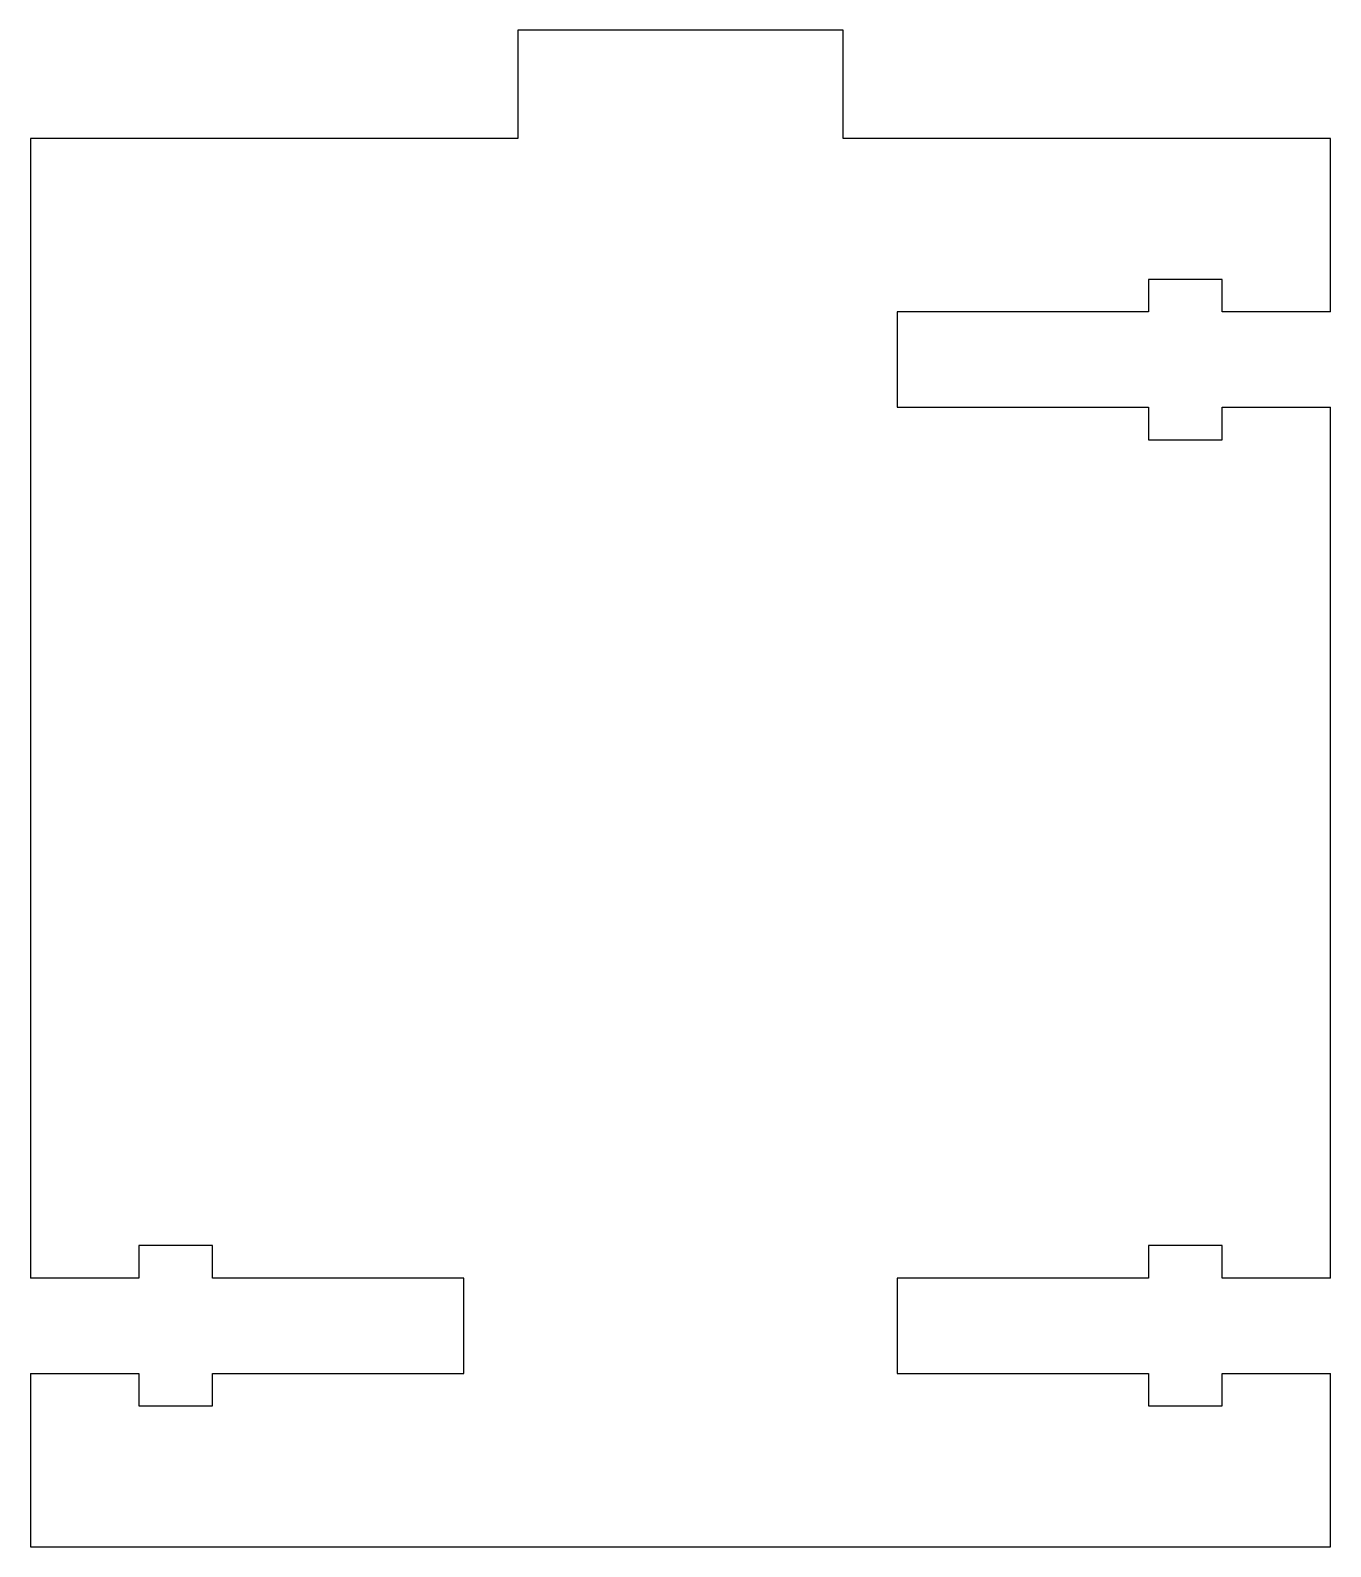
# Model space of a CAD drawing. Header units: millimetres. Extents: x -30 to 30, y -32.5 to 37.5.
import ezdxf

# ---------------------------------------------------------------- set-up
doc = ezdxf.new("R2010")
doc.units = ezdxf.units.MM

msp = doc.modelspace()

# ---------------------------------------------------------------- linework, layer by layer
at = {"color": 7, "linetype": 'Continuous', "lineweight": 25}
for p, q in [((-7.5, 37.5), (-7.5, 32.5)), ((7.5, 37.5), (-7.5, 37.5)), ((7.5, 32.5), (7.5, 37.5)), ((-7.5, 32.5), (-30, 32.5)), ((-30, 32.5), (-30, -20.1)), ((30, 32.5), (7.5, 32.5)), ((30, 24.5), (30, 32.5)), ((25, 26), (21.6, 26)), ((21.6, 26), (21.6, 24.5)), ((25, 24.5), (25, 26)), ((21.6, 24.5), (10, 24.5)), ((10, 24.5), (10, 20.1)), ((30, 24.5), (25, 24.5)), ((10, 20.1), (21.6, 20.1)), ((21.6, 20.1), (21.6, 18.6)), ((25, 18.6), (25, 20.1)), ((25, 20.1), (30, 20.1)), ((30, -20.1), (30, 20.1)), ((21.6, 18.6), (25, 18.6)), ((-21.6, -18.6), (-25, -18.6)), ((-25, -18.6), (-25, -20.1)), ((-21.6, -20.1), (-21.6, -18.6)), ((25, -18.6), (21.6, -18.6)), ((21.6, -18.6), (21.6, -20.1)), ((25, -20.1), (25, -18.6)), ((-25, -20.1), (-30, -20.1)), ((-10, -20.1), (-21.6, -20.1)), ((-10, -24.5), (-10, -20.1)), ((21.6, -20.1), (10, -20.1)), ((10, -20.1), (10, -24.5)), ((30, -20.1), (25, -20.1)), ((-30, -24.5), (-25, -24.5)), ((-30, -24.5), (-30, -32.5)), ((-25, -24.5), (-25, -26)), ((-21.6, -26), (-21.6, -24.5)), ((-21.6, -24.5), (-10, -24.5)), ((10, -24.5), (21.6, -24.5)), ((21.6, -24.5), (21.6, -26)), ((25, -26), (25, -24.5)), ((25, -24.5), (30, -24.5)), ((30, -32.5), (30, -24.5)), ((-25, -26), (-21.6, -26)), ((21.6, -26), (25, -26)), ((-30, -32.5), (30, -32.5))]:
    msp.add_line(p, q, dxfattribs=at)

doc.saveas('drawing.dxf')
